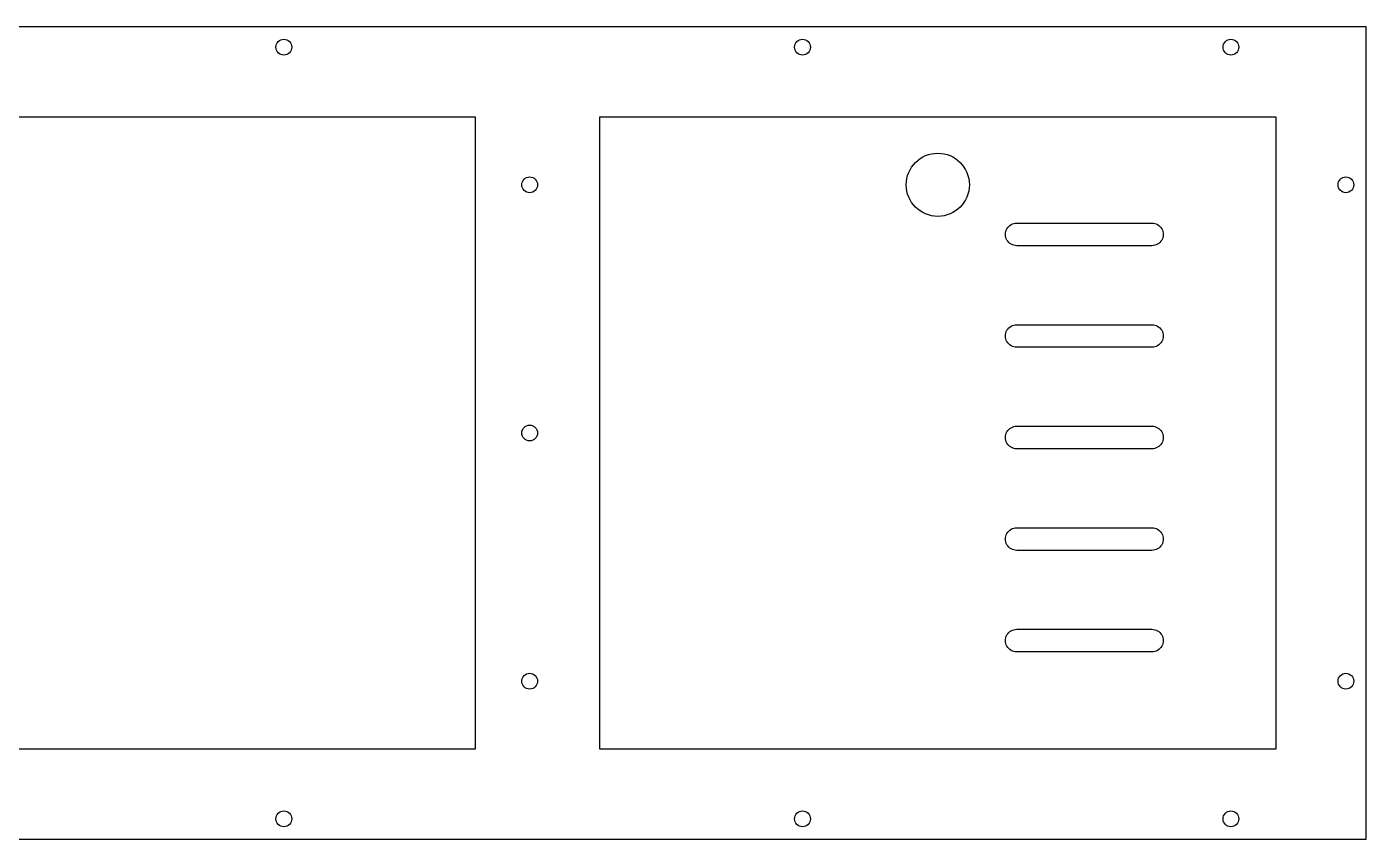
# Model space of a CAD drawing. Header units: millimetres. Extents: x 0 to 2440, y 0 to 1257.
# Drawn here: x 1014 to 1608, y 378 to 738 of the extents above; entities that cross this region are included whole.
import ezdxf

# ---------------------------------------------------------------- set-up
doc = ezdxf.new("R2010")
doc.units = ezdxf.units.MM
for name, color, linetype in [('CUT_DOOR', 6, 'Continuous'), ('CUT_INSIDE', 5, 'Continuous'), ('CUT_OUTSIDE', 1, 'Continuous'), ('DRILL_7', 3, 'Continuous')]:
    doc.layers.add(name, color=color, linetype=linetype)

msp = doc.modelspace()

# ---------------------------------------------------------------- linework, layer by layer
at = {"layer": 'CUT_DOOR'}
for points in [[(1213, 698), (296, 698), (296, 418), (1213, 418)], [(1568, 698), (1268, 698), (1268, 418), (1568, 418)]]:
    msp.add_lwpolyline(points, close=True, dxfattribs=at)
at = {"layer": 'CUT_INSIDE'}
for points in [[(1453, 641), (1452.347, 641.043), (1451.706, 641.17), (1451.087, 641.381), (1450.5, 641.67), (1449.956, 642.033), (1449.464, 642.464), (1449.033, 642.956), (1448.67, 643.5), (1448.381, 644.087), (1448.17, 644.706), (1448.043, 645.347), (1448, 646), (1448.043, 646.653), (1448.17, 647.294), (1448.381, 647.913), (1448.67, 648.5), (1449.033, 649.044), (1449.464, 649.536), (1449.956, 649.967), (1450.5, 650.33), (1451.087, 650.619), (1451.706, 650.83), (1452.347, 650.957), (1453, 651), (1513, 651), (1513.653, 650.957), (1514.294, 650.83), (1514.913, 650.619), (1515.5, 650.33), (1516.044, 649.967), (1516.536, 649.536), (1516.967, 649.044), (1517.33, 648.5), (1517.619, 647.913), (1517.83, 647.294), (1517.957, 646.653), (1518, 646), (1517.957, 645.347), (1517.83, 644.706), (1517.619, 644.087), (1517.33, 643.5), (1516.967, 642.956), (1516.536, 642.464), (1516.044, 642.033), (1515.5, 641.67), (1514.913, 641.381), (1514.294, 641.17), (1513.653, 641.043), (1513, 641)], [(1453, 596), (1452.347, 596.043), (1451.706, 596.17), (1451.087, 596.381), (1450.5, 596.67), (1449.956, 597.033), (1449.464, 597.464), (1449.033, 597.956), (1448.67, 598.5), (1448.381, 599.087), (1448.17, 599.706), (1448.043, 600.347), (1448, 601), (1448.043, 601.653), (1448.17, 602.294), (1448.381, 602.913), (1448.67, 603.5), (1449.033, 604.044), (1449.464, 604.536), (1449.956, 604.967), (1450.5, 605.33), (1451.087, 605.619), (1451.706, 605.83), (1452.347, 605.957), (1453, 606), (1513, 606), (1513.653, 605.957), (1514.294, 605.83), (1514.913, 605.619), (1515.5, 605.33), (1516.044, 604.967), (1516.536, 604.536), (1516.967, 604.044), (1517.33, 603.5), (1517.619, 602.913), (1517.83, 602.294), (1517.957, 601.653), (1518, 601), (1517.957, 600.347), (1517.83, 599.706), (1517.619, 599.087), (1517.33, 598.5), (1516.967, 597.956), (1516.536, 597.464), (1516.044, 597.033), (1515.5, 596.67), (1514.913, 596.381), (1514.294, 596.17), (1513.653, 596.043), (1513, 596)], [(1453, 551), (1452.347, 551.043), (1451.706, 551.17), (1451.087, 551.381), (1450.5, 551.67), (1449.956, 552.033), (1449.464, 552.464), (1449.033, 552.956), (1448.67, 553.5), (1448.381, 554.087), (1448.17, 554.706), (1448.043, 555.347), (1448, 556), (1448.043, 556.653), (1448.17, 557.294), (1448.381, 557.913), (1448.67, 558.5), (1449.033, 559.044), (1449.464, 559.536), (1449.956, 559.967), (1450.5, 560.33), (1451.087, 560.619), (1451.706, 560.83), (1452.347, 560.957), (1453, 561), (1513, 561), (1513.653, 560.957), (1514.294, 560.83), (1514.913, 560.619), (1515.5, 560.33), (1516.044, 559.967), (1516.536, 559.536), (1516.967, 559.044), (1517.33, 558.5), (1517.619, 557.913), (1517.83, 557.294), (1517.957, 556.653), (1518, 556), (1517.957, 555.347), (1517.83, 554.706), (1517.619, 554.087), (1517.33, 553.5), (1516.967, 552.956), (1516.536, 552.464), (1516.044, 552.033), (1515.5, 551.67), (1514.913, 551.381), (1514.294, 551.17), (1513.653, 551.043), (1513, 551)], [(1453, 506), (1452.347, 506.043), (1451.706, 506.17), (1451.087, 506.381), (1450.5, 506.67), (1449.956, 507.033), (1449.464, 507.464), (1449.033, 507.956), (1448.67, 508.5), (1448.381, 509.087), (1448.17, 509.706), (1448.043, 510.347), (1448, 511), (1448.043, 511.653), (1448.17, 512.294), (1448.381, 512.913), (1448.67, 513.5), (1449.033, 514.044), (1449.464, 514.536), (1449.956, 514.967), (1450.5, 515.33), (1451.087, 515.619), (1451.706, 515.83), (1452.347, 515.957), (1453, 516), (1513, 516), (1513.653, 515.957), (1514.294, 515.83), (1514.913, 515.619), (1515.5, 515.33), (1516.044, 514.967), (1516.536, 514.536), (1516.967, 514.044), (1517.33, 513.5), (1517.619, 512.913), (1517.83, 512.294), (1517.957, 511.653), (1518, 511), (1517.957, 510.347), (1517.83, 509.706), (1517.619, 509.087), (1517.33, 508.5), (1516.967, 507.956), (1516.536, 507.464), (1516.044, 507.033), (1515.5, 506.67), (1514.913, 506.381), (1514.294, 506.17), (1513.653, 506.043), (1513, 506)], [(1453, 461), (1452.347, 461.043), (1451.706, 461.17), (1451.087, 461.381), (1450.5, 461.67), (1449.956, 462.033), (1449.464, 462.464), (1449.033, 462.956), (1448.67, 463.5), (1448.381, 464.087), (1448.17, 464.706), (1448.043, 465.347), (1448, 466), (1448.043, 466.653), (1448.17, 467.294), (1448.381, 467.913), (1448.67, 468.5), (1449.033, 469.044), (1449.464, 469.536), (1449.956, 469.967), (1450.5, 470.33), (1451.087, 470.619), (1451.706, 470.83), (1452.347, 470.957), (1453, 471), (1513, 471), (1513.653, 470.957), (1514.294, 470.83), (1514.913, 470.619), (1515.5, 470.33), (1516.044, 469.967), (1516.536, 469.536), (1516.967, 469.044), (1517.33, 468.5), (1517.619, 467.913), (1517.83, 467.294), (1517.957, 466.653), (1518, 466), (1517.957, 465.347), (1517.83, 464.706), (1517.619, 464.087), (1517.33, 463.5), (1516.967, 462.956), (1516.536, 462.464), (1516.044, 462.033), (1515.5, 461.67), (1514.913, 461.381), (1514.294, 461.17), (1513.653, 461.043), (1513, 461)]]:
    msp.add_lwpolyline(points, close=True, dxfattribs=at)
msp.add_circle((1418, 668), 14, dxfattribs=at)
at = {"layer": 'CUT_OUTSIDE'}
msp.add_lwpolyline([(1608, 738), (8, 738), (8, 378), (1608, 378)], close=True, dxfattribs=at)
at = {"layer": 'DRILL_7'}
for centre in [(1128, 729), (1358, 729), (1548, 729), (1237, 668), (1599, 668), (1237, 558), (1237, 448), (1599, 448), (1128, 387), (1358, 387), (1548, 387)]:
    msp.add_circle(centre, 3.5, dxfattribs=at)

doc.saveas('drawing.dxf')
